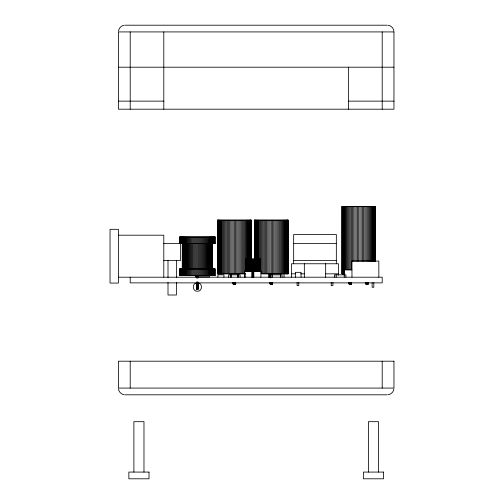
<?xml version="1.0" encoding="UTF-8"?>
<svg xmlns="http://www.w3.org/2000/svg" width="504" height="504" viewBox="0 0 504 504"><rect width="100%" height="100%" fill="white"/><g stroke="black" fill="none" stroke-linecap="round" stroke-linejoin="round"><path stroke-width="0.76" d="M118.44 277.2L118.44 229.32L110.042 229.32L110.042 283.078L118.44 283.078L118.44 277.2L382.202 277.2L382.202 282.883L130.202 282.883L130.202 277.2M118.497 31.04C118.85 28.098 121.338 25.61 124.28 25.257M393.901 388.956C393.548 391.898 391.06 394.386 388.118 394.745M196.724 282.939C191.753 283.475 192.408 291.545 197.398 291.281C202.192 291.545 203.118 283.897 198.406 283.002M125.162 25.2L387.242 25.2M118.44 67.202L393.958 67.202M118.44 101.134L163.8 101.134M348.598 101.134L393.958 101.134M341.882 206.64L375.48 206.64L375.48 261.337M251.118 220.078L251.118 259.037L251.162 220.078L217.558 220.078L217.602 273.842L245.36 273.842M254.52 220.078L288.118 220.078L288.118 273.842L261.255 273.842L261.255 220.078M118.44 235.198L163.8 235.198L163.8 277.2M215.038 236.88L179.758 236.88L179.758 243.602M163.8 243.602L215.038 243.602M293.662 243.602L336.338 243.602M163.8 260.398L180.602 260.398L180.602 243.602M293.662 260.398L336.338 260.398M351.962 269.81L344.282 269.81L344.282 274.982M291.533 273.842L295.294 273.842M300.567 273.842L304.334 273.842M325.666 273.842L338.468 273.842M344.799 273.842L341.882 273.842L341.926 206.64M270.648 274.85L282.07 274.85L282.07 277.2M215.038 275.518L179.758 275.518L179.789 268.802L215.038 268.802L215.013 275.518M197.083 276.866L195.552 276.866L195.552 275.297M198.614 276.866L209.33 276.866L209.33 275.297M235.689 282.372L235.702 283.922L233.031 283.922L233.031 282.372M269.987 283.922L272.651 283.922L272.651 282.372L272.557 283.922M351.616 282.372L351.616 283.922L348.938 283.922L348.957 282.372M365.74 283.922L368.418 283.922L368.418 282.372M196.396 282.24L196.396 288.962L198.4 288.962M125.162 394.802L387.242 394.802M388.118 25.257C391.06 25.61 393.548 28.098 393.901 31.04M124.28 394.745C121.338 394.386 118.85 391.898 118.497 388.956M382.202 31.922L382.202 109.198M382.202 361.198L382.202 388.08M378.838 277.2L378.838 261.072L351.962 261.072L351.962 277.2M378.504 472.078L378.504 421.678L368.424 421.678L368.424 472.078M375.43 206.64L375.43 261.337M375.291 206.64L375.291 261.337M375.058 206.64L375.058 261.337M374.73 206.64L374.73 261.337M374.321 206.64L374.321 261.337M373.817 206.64L373.817 261.337M373.798 282.649L373.798 287.28L372.122 287.28L372.122 282.649M373.231 206.64L373.231 261.337M372.563 206.64L372.563 261.337M371.813 206.64L371.813 261.337M370.994 206.64L370.994 261.337M370.106 206.64L370.106 261.337M369.155 206.64L369.155 261.337M368.405 283.922L368.336 282.372L368.235 283.922M368.141 206.64L368.141 261.337M368.166 282.372L368.166 283.922M368.09 282.372L368.008 283.922M367.92 282.372L367.92 283.922M367.819 282.372L367.819 283.922M367.718 282.372L367.718 283.922M367.605 282.372L367.605 283.922M367.498 282.372L367.498 283.922M367.378 282.372L367.378 283.922M367.259 282.372L367.259 283.922M367.082 206.64L367.082 261.337M367.139 282.372L367.139 283.922M367.019 282.372L367.019 283.922M366.899 282.372L366.899 283.922M366.78 282.372L366.78 283.922M366.666 282.372L366.666 283.922M366.553 282.372L366.553 283.922M366.446 282.372L366.446 283.922M366.339 282.372L366.339 283.922M366.244 282.372L366.244 283.922M366.15 282.372L366.15 283.922M366.068 282.372L365.992 283.922M365.967 206.64L365.967 261.337M365.923 282.372L365.923 283.922M365.866 282.372L365.866 283.922M365.759 282.372L365.759 283.922M364.82 206.64L364.82 261.337M363.63 206.64L363.63 261.337M362.42 206.64L362.42 261.337M361.185 206.64L361.185 261.337M359.938 206.64L359.938 261.337M358.678 206.64L358.678 261.337M357.424 206.64L357.424 261.337M356.177 206.64L356.177 261.337M354.942 206.64L354.942 261.337M353.726 206.64L353.726 261.337M352.542 206.64L352.542 261.337M351.54 282.372L351.603 283.922M351.49 282.372L351.433 283.922M351.389 206.64L351.389 269.936M351.294 282.372L351.37 283.922M351.206 282.372L351.206 283.922M351.118 282.372L351.118 283.922M351.017 282.372L351.017 283.922M350.916 282.372L350.916 283.922M350.809 282.372L350.809 283.922M350.696 282.372L350.696 283.922M350.576 282.372L350.576 283.922M350.463 282.372L350.463 283.922M350.28 206.64L350.28 269.936M350.343 282.372L350.343 283.922M350.217 282.372L350.217 283.922M350.097 282.372L350.097 283.922M349.978 282.372L349.978 283.922M349.864 282.372L349.864 283.922M349.751 282.372L349.751 283.922M349.644 282.372L349.644 283.922M349.537 282.372L349.537 283.922M349.442 282.372L349.442 283.922M349.354 282.372L349.354 283.922M349.215 206.64L349.215 269.936M349.19 282.372L349.266 283.922M349.127 283.922L349.127 282.372L348.982 283.922M348.598 67.202L348.598 109.198M348.207 206.64L348.207 269.936M347.25 206.64L347.25 269.936M346.361 206.64L346.361 269.936M345.914 277.2L345.914 274.85L334.486 274.85L334.486 277.2M345.542 206.64L345.542 269.936M344.799 206.64L344.799 269.936M344.232 274.85L344.232 277.2M344.131 206.64L344.131 273.842M343.545 206.64L343.545 273.842M343.041 206.64L343.041 273.842M342.626 206.64L342.626 273.842M342.298 206.64L342.298 273.842M342.065 206.64L342.065 273.842M338.468 275.184L338.468 263.762L291.533 263.762L291.533 277.2M336.338 263.762L336.338 234.53L293.662 234.53L293.662 263.762M336.168 274.85L336.168 277.2M332.911 282.467L332.911 285.598L331.229 285.598L331.229 282.467M325.666 263.762L325.666 277.2M304.334 263.762L304.334 277.2M301.058 277.2L301.058 272.33L295.344 272.33L295.344 277.2M298.771 282.467L298.771 285.598L297.089 285.598L297.089 282.467M288.08 220.078L288.08 273.842M287.948 220.078L287.948 273.842M287.734 220.078L287.734 273.842M287.438 220.078L287.438 273.842M287.06 220.078L287.06 273.842M286.6 220.078L286.6 273.842M286.064 220.078L286.064 273.842M285.453 220.078L285.453 273.842M284.766 220.078L284.766 273.842M284.017 220.078L284.036 277.2M283.198 220.078L283.198 273.842M282.322 220.078L282.322 273.842M281.389 220.078L281.389 273.842M280.4 220.078L280.4 273.842M280.394 274.85L280.394 277.2M279.373 220.078L279.373 273.842M278.296 220.078L278.296 273.842M277.194 220.078L277.194 273.842M276.053 220.078L276.053 273.842M274.894 220.078L274.894 273.842M273.71 220.078L273.71 273.842M272.519 220.078L272.519 273.842M272.443 282.372L272.443 283.922M272.368 282.372L272.368 283.922M272.33 274.85L272.33 277.2M272.292 282.372L272.292 283.922M272.204 282.372L272.204 283.922M272.11 282.372L272.11 283.922M272.009 282.372L272.009 283.922M271.902 282.372L271.902 283.922M271.795 282.372L271.795 283.922M271.675 282.372L271.675 283.922M271.562 282.372L271.562 283.922M271.442 282.372L271.442 283.922M271.322 220.078L271.322 273.842M271.322 282.372L271.322 283.922M271.202 282.372L271.202 283.922M271.083 282.372L271.083 283.922M270.963 282.372L270.963 283.922M270.85 273.842L270.85 277.717M270.85 282.372L270.85 283.922M270.736 273.842L270.736 277.717M270.736 282.372L270.736 283.922M270.629 273.842L270.629 277.717M270.629 282.372L270.629 283.922M270.528 273.842L270.528 277.717M270.528 282.372L270.528 283.922M270.352 273.842L270.352 277.717M270.352 282.372L270.352 283.922M270.27 273.842L270.27 277.717M270.27 282.372L270.27 283.922M270.138 273.842L270.201 277.717M270.201 282.372L270.138 283.922M270.119 220.078L270.087 277.717M270.087 282.372L270.043 283.922L269.98 282.372M269.987 273.842L269.98 277.717M268.928 220.078L268.928 273.842M268.682 273.502L268.682 277.2M267.75 220.078L267.75 273.842M266.584 220.078L266.584 273.842M265.451 220.078L265.451 273.842M264.342 220.078L264.342 273.842M263.271 220.078L263.271 273.842M262.238 220.078L262.238 273.842M260.902 277.2L260.902 271.152L244.774 271.152L244.774 277.2M260.316 220.078L260.316 271.505M260.215 271.152L260.203 259.056L245.435 259.056L245.505 271.152M260.064 259.056L260.146 271.152M259.944 259.056L259.944 271.152M259.793 259.056L259.793 271.152M259.604 259.056L259.604 271.152M259.44 220.078L259.44 259.037M259.39 259.056L259.39 271.152M259.138 259.056L259.138 271.152M258.867 259.056L258.867 271.152M258.621 220.078L258.621 259.037M258.558 259.056L258.558 271.152M258.224 259.056L258.224 271.152M257.872 220.078L257.872 271.152M257.487 259.056L257.487 271.152M257.185 220.078L257.185 259.037M257.09 259.056L257.09 271.152M256.668 259.056L256.668 271.152M256.574 220.078L256.574 259.037M256.227 259.056L256.227 271.152M256.038 220.078L256.038 259.037M255.767 259.056L255.767 271.152M255.578 220.078L255.578 259.037M255.301 259.056L255.301 271.152M255.2 220.078L255.2 259.037M254.904 220.078L254.904 259.037M254.822 259.056L254.822 271.152M254.69 220.078L254.69 259.037M254.564 220.078L254.564 259.037M254.331 259.056L254.331 271.152M253.833 259.056L253.833 277.2M253.329 259.056L253.329 277.2M252.825 259.056L252.825 277.2M252.321 259.056L252.321 277.2M251.817 259.056L251.817 277.2M251.32 259.056L251.32 271.152M250.992 220.078L250.992 259.037M250.828 259.056L250.828 271.152M250.778 220.078L250.778 259.037M250.482 220.078L250.482 259.037M250.349 259.056L250.349 271.152M250.104 220.078L250.104 259.037M249.883 259.056L249.883 271.152M249.644 220.078L249.644 259.037M249.423 259.056L249.423 271.152M249.108 220.078L249.108 259.037M248.982 259.056L248.982 271.152M248.56 259.056L248.56 271.152M248.491 220.078L248.491 259.037M248.157 259.056L248.157 271.152M247.811 220.078L247.779 271.152M247.42 259.056L247.42 271.152M247.054 220.078L247.092 271.152M246.784 259.056L246.784 271.152M246.506 259.056L246.506 271.152M246.242 220.078L246.261 271.152M246.047 259.056L246.047 271.152M245.858 259.056L245.858 271.152M245.706 259.056L245.706 271.152M245.587 259.056L245.587 271.152M245.36 220.078L245.36 271.505M245.114 273.382L245.114 277.2M244.427 220.078L244.427 273.842M243.445 220.078L243.445 273.842M242.411 220.078L242.411 273.842M241.34 220.078L241.34 273.842M240.232 220.078L240.232 273.842M240.074 277.2L240.074 274.85L228.646 274.85L228.646 277.2M239.091 220.078L239.091 273.842M238.392 274.85L238.392 277.2M237.932 220.078L237.932 273.842M237.384 274.85L237.384 277.2M236.754 220.078L236.754 273.842M235.639 282.372L235.67 283.922M235.557 220.078L235.557 273.842M235.481 282.372L235.544 283.922M235.412 282.372L235.412 283.922M235.33 282.372L235.33 283.922M235.242 282.372L235.242 283.922M235.148 282.372L235.148 283.922M235.047 282.372L235.047 283.922M234.946 282.372L234.946 283.922M234.833 282.372L234.833 283.922M234.719 282.372L234.719 283.922M234.599 282.372L234.599 283.922M234.48 282.372L234.48 283.922M234.36 220.078L234.36 273.842M234.36 282.372L234.36 283.922M234.24 282.372L234.24 283.922M234.121 282.372L234.121 283.922M234.001 282.372L234.001 283.922M233.887 282.372L233.887 283.922M233.774 282.372L233.774 283.922M233.673 282.372L233.673 283.922M233.572 282.372L233.572 283.922M233.39 282.372L233.478 283.922M233.308 282.372L233.308 283.922M233.176 282.372L233.239 283.922M233.163 220.078L233.163 273.842M233.081 282.372L233.081 283.922M231.972 220.078L231.972 273.842M231.336 274.85L231.336 277.2M230.788 220.078L230.788 273.842M230.328 274.85L230.328 277.2M229.629 220.078L229.629 273.842M228.488 220.078L228.488 273.842M227.38 220.078L227.38 273.842M226.309 220.078L226.309 273.842M225.275 220.078L225.275 273.842M224.293 220.078L224.293 273.842M223.946 277.2L223.946 274.85L217.898 274.85L217.898 277.2M223.36 220.078L223.36 273.842M222.478 220.078L222.478 273.842M221.666 220.078L221.666 273.842M220.909 220.078L220.909 273.842M220.229 220.078L220.229 273.842M219.618 220.078L219.618 273.842M219.076 220.078L219.076 273.842M218.623 220.078L218.623 273.842M218.238 220.078L218.238 273.842M217.942 220.078L217.942 273.842M217.734 220.078L217.734 273.842M215.013 236.88L215.013 243.602M214.931 236.88L214.931 243.602M214.931 268.802L214.931 275.518M214.792 236.88L214.792 243.602M214.792 268.802L214.792 275.518M214.597 236.88L214.597 243.602M214.597 268.802L214.597 275.518M214.351 236.88L214.351 243.602M214.351 268.802L214.351 275.518M214.049 236.88L214.049 243.602M214.049 268.802L214.049 275.518M213.696 236.88L213.696 243.602M213.696 268.802L213.696 275.518M213.293 236.88L213.293 243.602M213.293 268.802L213.293 275.518M212.839 236.88L212.839 243.602M212.839 268.802L212.839 275.518M212.512 243.457L212.512 268.802M212.449 243.457L212.449 268.802M212.335 236.88L212.335 275.518M212.14 243.457L212.14 268.802M211.894 243.457L211.894 268.802M211.787 236.88L211.787 243.602M211.787 268.802L211.787 275.518M211.592 243.457L211.592 268.802M211.226 243.457L211.195 275.518M211.195 236.88L211.195 243.602M210.804 243.457L210.804 268.802M210.552 236.88L210.552 243.602M210.552 268.802L210.552 275.518M210.332 243.457L210.332 268.802M209.872 236.88L209.872 243.602M209.872 268.802L209.872 275.518M209.803 243.457L209.803 268.802M209.154 236.88L209.154 275.518M208.593 243.457L208.593 268.802M208.398 236.88L208.398 243.602M208.398 268.802L208.398 275.518M207.919 243.457L207.919 268.802M207.61 236.88L207.61 243.602M207.61 268.802L207.61 275.518M207.201 243.457L207.201 268.802M206.785 236.88L206.785 243.602M206.785 268.802L206.785 275.518M206.445 243.457L206.445 268.802M205.934 236.88L205.934 243.602M205.934 268.802L205.934 275.518M205.651 243.457L205.651 268.802M205.052 236.88L205.052 243.602M205.052 268.802L205.052 275.518M204.819 243.457L204.819 268.802M204.151 236.88L204.151 243.602M204.151 268.802L204.151 275.518M203.963 243.457L203.963 268.802M203.225 236.88L203.225 243.602M203.225 268.802L203.225 275.518M203.074 243.457L203.074 268.802M202.287 236.88L202.287 243.602M202.287 268.802L202.287 275.518M202.167 243.457L202.167 268.802M201.323 236.88L201.323 243.602M201.323 268.802L201.323 275.518M201.235 243.457L201.235 268.802M200.353 236.88L200.353 243.602M200.353 268.802L200.353 275.518M200.29 243.457L200.29 268.802M199.376 236.88L199.376 243.602M199.376 268.802L199.376 275.518M199.332 243.457L199.332 268.802M198.387 236.88L198.381 277.761M198.4 282.24L198.305 288.962L198.255 282.24M198.255 275.518L198.255 277.761M198.11 275.518L198.185 277.761M198.185 282.24L198.11 288.962M198.028 275.518L198.028 277.761M198.028 282.24L198.028 288.962M197.933 275.518L197.933 277.761M197.933 282.24L197.933 288.962M197.839 275.518L197.839 277.761M197.839 282.24L197.839 288.962M197.732 275.518L197.732 277.761M197.732 282.24L197.732 288.962M197.625 275.518L197.625 277.761M197.625 282.24L197.625 288.962M197.511 275.518L197.511 277.761M197.511 282.24L197.511 288.962M197.398 236.88L197.398 277.761M197.398 282.24L197.398 288.962M197.284 275.518L197.284 277.761M197.284 282.24L197.284 288.962M197.177 275.518L197.177 277.761M197.177 282.24L197.177 288.962M197.064 275.518L197.064 277.761M197.064 282.24L197.064 288.962M196.963 275.518L196.963 277.761M196.963 282.24L196.963 288.962M196.862 275.518L196.862 277.761M196.862 282.24L196.862 288.962M196.774 275.518L196.774 277.761M196.774 282.24L196.774 288.962M196.686 275.518L196.686 277.761M196.686 282.24L196.686 288.962M196.61 275.518L196.547 277.761M196.61 282.24L196.547 288.962M196.434 243.457L196.396 277.761L196.415 275.518M196.491 282.24L196.415 288.962M196.409 236.88L196.409 243.602M195.426 236.88L195.426 275.518M194.443 236.88L194.443 275.518M193.567 243.457L193.567 268.802M193.473 236.88L193.473 243.602M193.473 268.802L193.473 275.518M192.635 243.457L192.635 268.802M192.515 236.88L192.515 243.602M192.515 268.802L192.515 275.518M191.728 243.457L191.728 268.802M191.577 236.88L191.577 243.602M191.577 268.802L191.577 275.518M190.84 243.457L190.84 268.802M190.651 236.88L190.651 243.602M190.651 268.802L190.651 275.518M189.983 243.457L189.983 268.802M189.75 236.88L189.75 243.602M189.75 268.802L189.75 275.518M189.151 243.457L189.151 268.802M188.868 236.88L188.868 243.602M188.868 268.802L188.868 275.518M188.357 243.457L188.357 268.802M188.017 236.88L188.017 243.602M188.017 268.802L188.017 275.518M187.601 243.457L187.601 268.802M187.192 236.88L187.192 243.602M187.192 268.802L187.192 275.518M186.883 243.457L186.883 268.802M186.404 236.88L186.404 243.602M186.404 268.802L186.404 275.518M186.209 243.457L186.209 268.802M185.648 236.88L185.648 243.602M185.648 275.518L185.579 243.457M184.999 243.457L184.999 268.802M184.924 236.88L184.924 243.602M184.924 268.802L184.924 275.518M184.47 243.457L184.47 268.802M184.25 236.88L184.25 243.602M184.25 268.802L184.25 275.518M183.998 243.457L183.998 268.802M183.607 236.88L183.607 243.602M183.607 268.802L183.607 275.518M183.576 243.457L183.576 268.802M183.21 243.457L183.21 268.802M183.015 236.88L183.015 243.602M183.015 268.802L183.015 275.518M182.908 243.457L182.908 268.802M182.662 243.457L182.656 268.802M182.467 236.88L182.467 275.518M182.353 243.457L182.347 268.802M182.284 243.457L182.291 268.802M181.963 236.88L181.963 243.602M181.963 268.802L181.963 275.518M181.509 236.88L181.509 243.602M181.509 268.802L181.509 275.518M181.106 236.88L181.106 243.602M181.106 268.802L181.106 275.518M180.753 236.88L180.753 243.602M180.753 268.802L180.753 275.518M180.451 236.88L180.451 243.602M180.451 268.802L180.451 275.518M180.205 236.88L180.205 243.602M180.205 268.802L180.205 275.518M180.01 236.88L180.01 243.602M180.01 268.802L180.01 275.518M179.871 236.88L179.871 243.602M179.871 268.802L179.871 275.518M176.4 260.398L176.4 277.704M176.4 282.423L176.4 295.01L168.002 295.01L168.002 282.423M168.002 260.398L168.002 277.704M163.8 31.922L163.8 109.198M143.974 472.078L143.974 421.678L133.894 421.678L133.894 472.078M130.202 31.922L130.202 109.198M130.202 361.198L130.202 388.08M393.958 31.922L118.44 31.922L118.44 109.198L393.958 109.198L393.958 31.922M393.958 361.198L118.44 361.198L118.44 388.08L393.958 388.08L393.958 361.198M149.014 472.078L128.854 472.078L128.854 478.8L149.014 478.8L149.014 472.078M383.544 472.078L363.384 472.078L363.384 478.8L383.544 478.8L383.544 472.078"/></g></svg>
